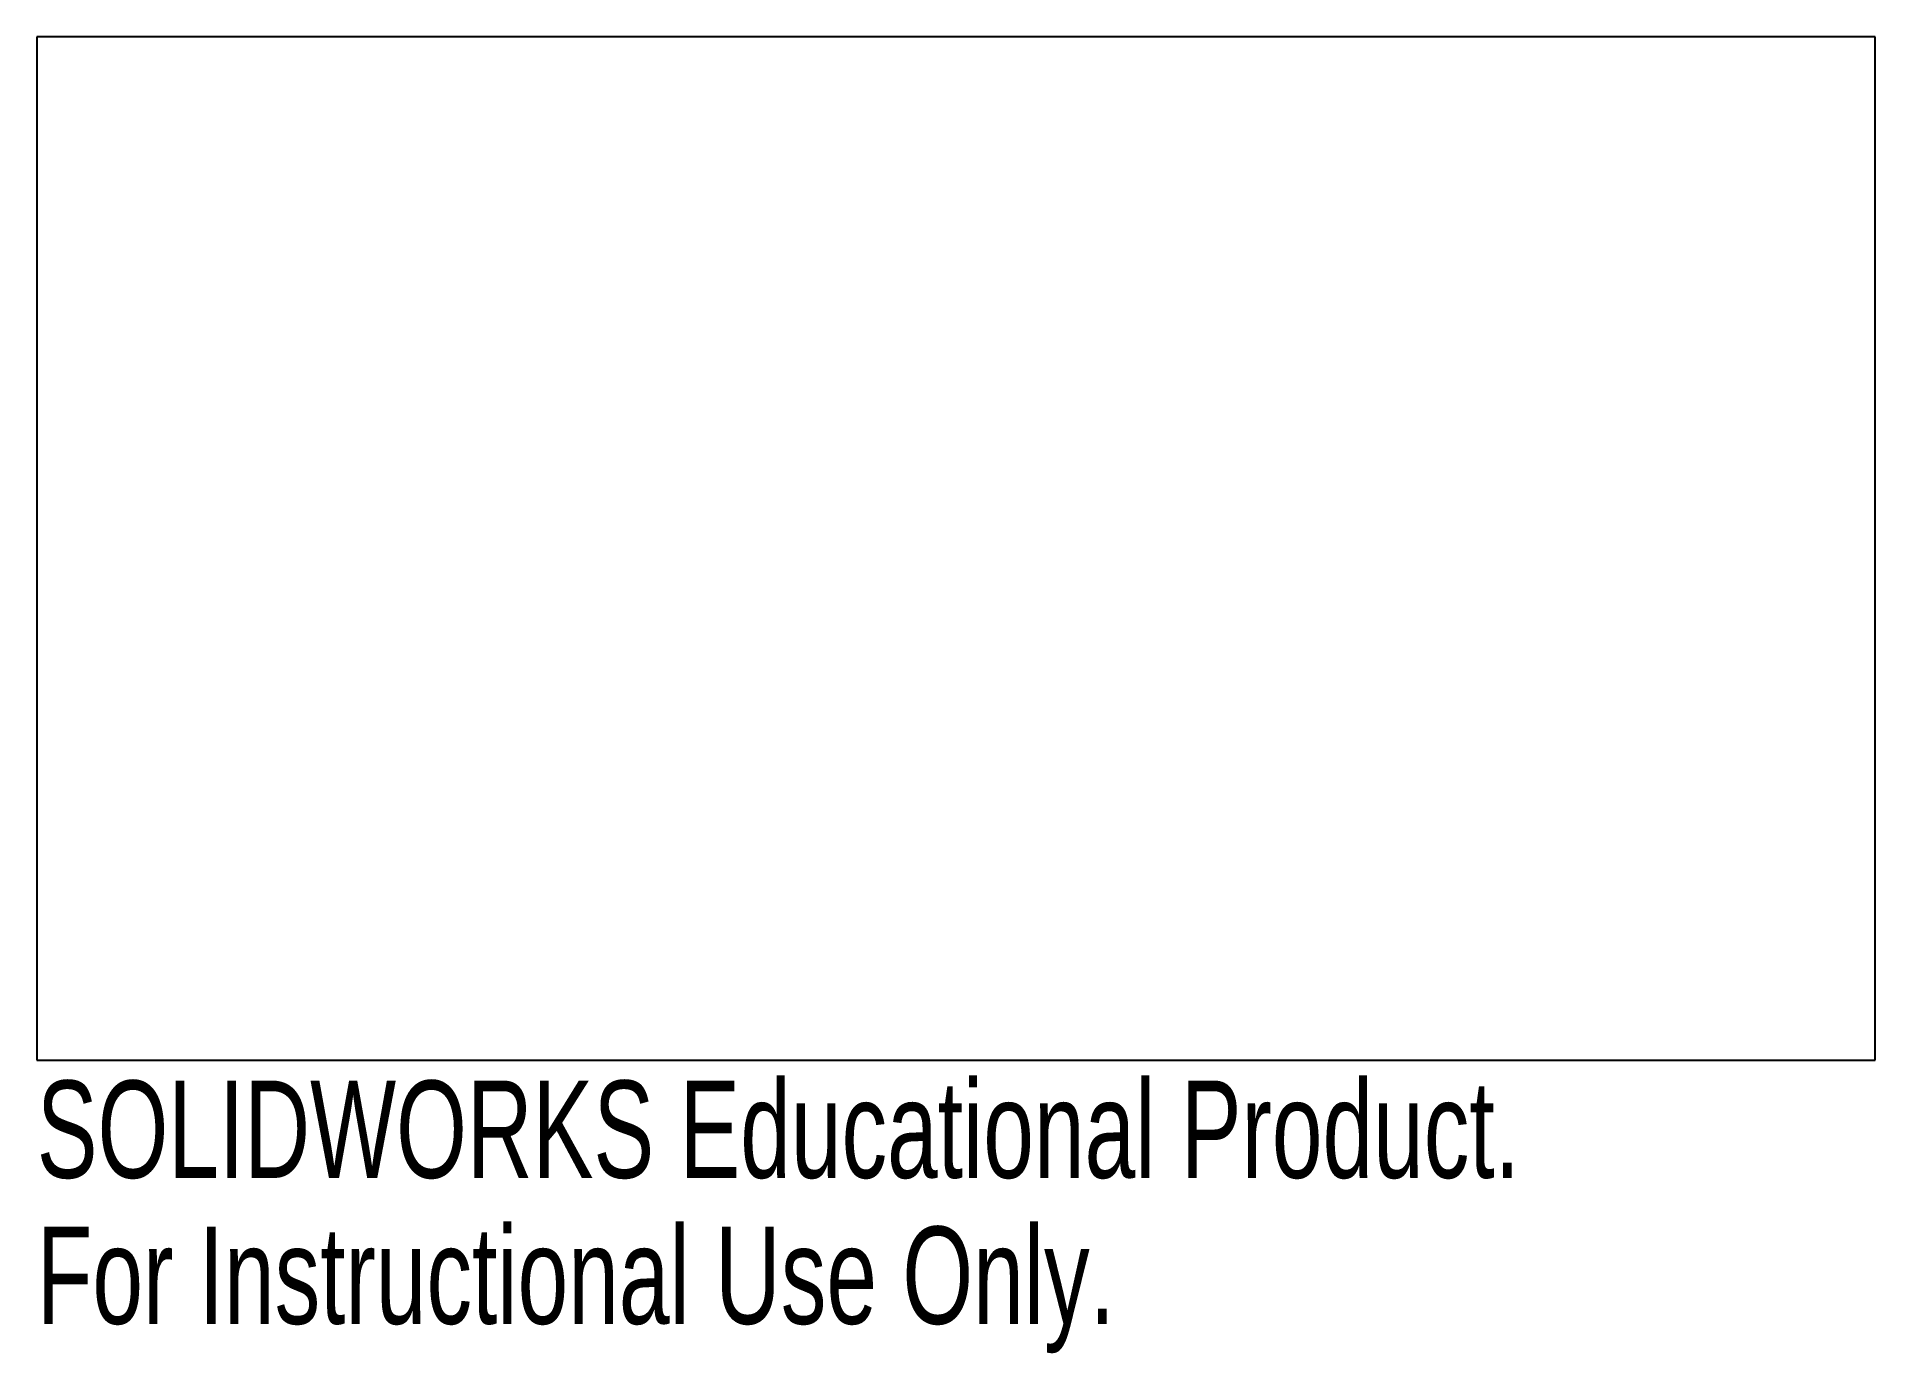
# Model space of a CAD drawing. Header units: millimetres. Extents: x -121.9 to -30.5, y -4.9 to 60.5.
import ezdxf

# ---------------------------------------------------------------- set-up
doc = ezdxf.new("R2010")
doc.units = ezdxf.units.MM
doc.styles.add('SLDTEXTSTYLE0', font='TXT', dxfattribs={"width": 0.7})

msp = doc.modelspace()

# ---------------------------------------------------------------- linework, layer by layer
at = {"color": 7, "linetype": 'Continuous', "lineweight": 25}
for p, q in [((-30.531, 60.5), (-121.861, 60.5)), ((-121.861, 60.5), (-121.861, 9.667)), ((-30.531, 9.667), (-30.531, 60.5)), ((-121.861, 9.667), (-30.531, 9.667))]:
    msp.add_line(p, q, dxfattribs=at)

# ---------------------------------------------------------------- texts
at = {"color": 7, "linetype": 'Continuous', "char_height": 4.83362, "attachment_point": 1, "style": 'SLDTEXTSTYLE0'}
for s, insert in [('SOLIDWORKS Educational Product.', (-121.861, 8.648)), ('For Instructional Use Only.', (-121.861, 1.397))]:
    msp.add_mtext(s, dxfattribs=dict(at, insert=insert))

doc.saveas('drawing.dxf')
